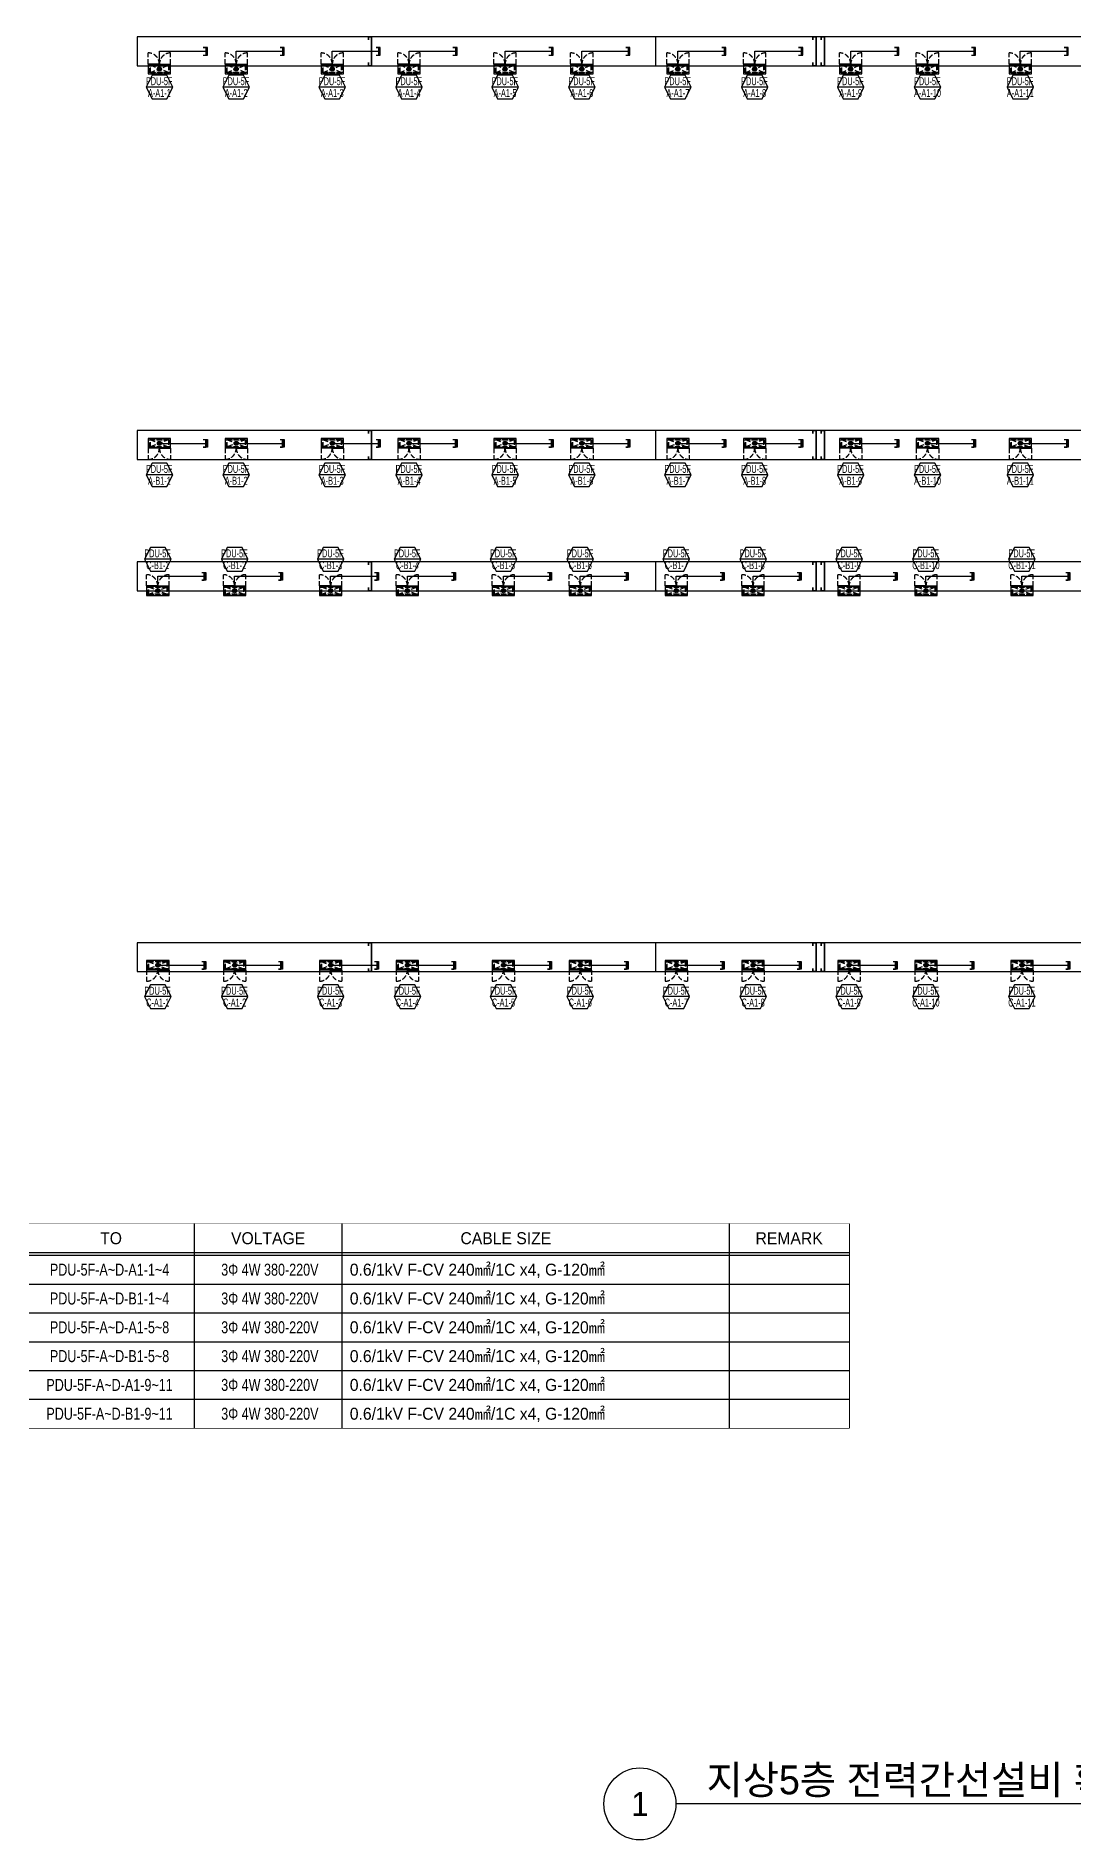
# Model space of a CAD drawing. Header units: millimetres. Extents: x 33932 to 374132, y 182625 to 847314.
# Drawn here: x 277446 to 309875, y 539025 to 595375 of the extents above; entities that cross this region are included whole.
import ezdxf
from ezdxf.enums import TextEntityAlignment as Align

# ---------------------------------------------------------------- set-up
doc = ezdxf.new("R2010")
doc.units = ezdxf.units.MM
doc.header["$LTSCALE"] = 150
doc.linetypes.add('LH2', pattern=[2.85, 2, -0.85])
for name, color, linetype in [('------00 Switch Gear_Number', 1, 'Continuous'), ('------01 Distribution Panel_PDU_A', 3, 'Continuous'), ('------01 Distribution Panel_PDU_B', 1, 'Continuous'), ('-----00 LV_CABLE', 3, 'Continuous'), ('-----26 Electrical Cable Tray_HV_발전기 B', 103, 'Continuous'), ('-----26 Electrical Cable Tray_LV_STSPDU_A', 181, 'Continuous'), ('-----26 Electrical Cable Tray_LV_STSPDU_B', 41, 'Continuous'), ('-----29 Cable Schedule', 1, 'Continuous'), ('-----30 Text', 2, 'Continuous'), ('-----41 Drawing Title', 2, 'Continuous')]:
    doc.layers.add(name, color=color, linetype=linetype)
doc.styles.add('ELEC', font='')
doc.styles.get('ELEC').set_extended_font_data('Dotum')

# ---------------------------------------------------------------- blocks, each defined once
blk = doc.blocks.new('A$C9a0ab699')
h = blk.add_hatch(color=0)
edge = h.paths.add_edge_path()
edge.add_arc((64, 64), 64, 720, 1080, ccw=False)
at = {"color": 0}
blk.add_circle((64, 64), 64, dxfattribs=at)
blk = doc.blocks.new('O08')
blk.add_hatch(color=0).paths.add_polyline_path([(120, 51), (-120, 51), (-120, 0), (120, 0)])
at = {"color": 0}
blk.add_lwpolyline([(120, 127.5), (120, 0), (-120, 0), (-120, 127.5), (-120, 51), (120, 51)], dxfattribs=at)
blk = doc.blocks.new('PDU_400AF_1')
at = {"color": 8, "linetype": 'LH2', "ltscale": 0.5}
for p, q in [((-350, 300), (-350, 649)), ((350, 300), (350, 649)), ((280, 40), (-280, 260)), ((-280, 40), (280, 260)), ((-1, 275), (19, 275))]:
    blk.add_line(p, q, dxfattribs=at)
for p, q in [((-1, 300), (-350, 300)), ((-350, 300), (-350, 0)), ((-1, 276), (-350, 276)), ((-350, 0), (350, 0)), ((-1, 300), (-1, 276)), ((1, 300), (350, 300)), ((1, 300), (1, 276)), ((1, 276), (350, 276)), ((350, 0), (350, 300))]:
    blk.add_line(p, q)
for points in [[(-300, 275), (300, 275), (300, 25), (-300, 25)], [(-280, 260), (280, 260), (280, 40), (-280, 40)]]:
    blk.add_lwpolyline(points, close=True, dxfattribs=at)
for centre, radius in [((-290, 267.5), 3), ((-290, 32.5), 3), ((-290, 267.5), 2), ((-290, 32.5), 2), ((-10, 267.5), 3), ((-10, 32.5), 3), ((-10, 267.5), 2), ((-10, 32.5), 2), ((10, 267.5), 3), ((10, 32.5), 3), ((10, 267.5), 2), ((10, 32.5), 2), ((290, 267.5), 3), ((290, 32.5), 3), ((290, 267.5), 2), ((290, 32.5), 2)]:
    blk.add_circle(centre, radius, dxfattribs=at)
for centre, start, end in [((-350, 300), 0, 90), ((350, 300), 90, 180)]:
    blk.add_arc(centre, 349, start, end, dxfattribs=at)
at = {"color": 8, "linetype": 'LH2', "ltscale": 0.5, "style": 'ELEC'}
blk.add_text('PDU 400AF/400AT', height=50, dxfattribs=at).set_placement((-10.6, 38.6), align=Align.MIDDLE)

msp = doc.modelspace()

# ---------------------------------------------------------------- linework, layer by layer
at = {"layer": '------00 Switch Gear_Number', "color": 1, "lineweight": -2, "elevation": 0}
for points in [[(281715, 593781), (280885, 593781), (281069, 593413), (281531, 593413), (281715, 593781), (281531, 594150), (281069, 594150), (280885, 593781)], [(284115, 593781), (283285, 593781), (283469, 593413), (283931, 593413), (284115, 593781), (283931, 594150), (283469, 594150), (283285, 593781)], [(287115, 593781), (286285, 593781), (286469, 593413), (286931, 593413), (287115, 593781), (286931, 594150), (286469, 594150), (286285, 593781)], [(289515, 593781), (288685, 593781), (288869, 593413), (289331, 593413), (289515, 593781), (289331, 594150), (288869, 594150), (288685, 593781)], [(292515, 593781), (291685, 593781), (291869, 593413), (292331, 593413), (292515, 593781), (292331, 594150), (291869, 594150), (291685, 593781)], [(294915, 593781), (294085, 593781), (294269, 593413), (294731, 593413), (294915, 593781), (294731, 594150), (294269, 594150), (294085, 593781)], [(297915, 593781), (297085, 593781), (297269, 593413), (297731, 593413), (297915, 593781), (297731, 594150), (297269, 594150), (297085, 593781)], [(300315, 593781), (299485, 593781), (299669, 593413), (300131, 593413), (300315, 593781), (300131, 594150), (299669, 594150), (299485, 593781)], [(303315, 593781), (302485, 593781), (302669, 593413), (303131, 593413), (303315, 593781), (303131, 594150), (302669, 594150), (302485, 593781)], [(305715, 593781), (304885, 593781), (305069, 593413), (305531, 593413), (305715, 593781), (305531, 594150), (305069, 594150), (304885, 593781)], [(308615, 593781), (307785, 593781), (307969, 593413), (308431, 593413), (308615, 593781), (308431, 594150), (307969, 594150), (307785, 593781)], [(281715, 581669), (280885, 581669), (281069, 581300), (281531, 581300), (281715, 581669), (281531, 582037), (281069, 582037), (280885, 581669)], [(284115, 581669), (283285, 581669), (283469, 581300), (283931, 581300), (284115, 581669), (283931, 582037), (283469, 582037), (283285, 581669)], [(287115, 581669), (286285, 581669), (286469, 581300), (286931, 581300), (287115, 581669), (286931, 582037), (286469, 582037), (286285, 581669)], [(289515, 581669), (288685, 581669), (288869, 581300), (289331, 581300), (289515, 581669), (289331, 582037), (288869, 582037), (288685, 581669)], [(292515, 581669), (291685, 581669), (291869, 581300), (292331, 581300), (292515, 581669), (292331, 582037), (291869, 582037), (291685, 581669)], [(294915, 581669), (294085, 581669), (294269, 581300), (294731, 581300), (294915, 581669), (294731, 582037), (294269, 582037), (294085, 581669)], [(297915, 581669), (297085, 581669), (297269, 581300), (297731, 581300), (297915, 581669), (297731, 582037), (297269, 582037), (297085, 581669)], [(300315, 581669), (299485, 581669), (299669, 581300), (300131, 581300), (300315, 581669), (300131, 582037), (299669, 582037), (299485, 581669)], [(303315, 581669), (302485, 581669), (302669, 581300), (303131, 581300), (303315, 581669), (303131, 582037), (302669, 582037), (302485, 581669)], [(305715, 581669), (304885, 581669), (305069, 581300), (305531, 581300), (305715, 581669), (305531, 582037), (305069, 582037), (304885, 581669)], [(308615, 581669), (307785, 581669), (307969, 581300), (308431, 581300), (308615, 581669), (308431, 582037), (307969, 582037), (307785, 581669)], [(281665, 579031), (280835, 579031), (281019, 578663), (281481, 578663), (281665, 579031), (281481, 579400), (281019, 579400), (280835, 579031)], [(284065, 579031), (283235, 579031), (283419, 578663), (283881, 578663), (284065, 579031), (283881, 579400), (283419, 579400), (283235, 579031)], [(287065, 579031), (286235, 579031), (286419, 578663), (286881, 578663), (287065, 579031), (286881, 579400), (286419, 579400), (286235, 579031)], [(289465, 579031), (288635, 579031), (288819, 578663), (289281, 578663), (289465, 579031), (289281, 579400), (288819, 579400), (288635, 579031)], [(292465, 579031), (291635, 579031), (291819, 578663), (292281, 578663), (292465, 579031), (292281, 579400), (291819, 579400), (291635, 579031)], [(294865, 579031), (294035, 579031), (294219, 578663), (294681, 578663), (294865, 579031), (294681, 579400), (294219, 579400), (294035, 579031)], [(297865, 579031), (297035, 579031), (297219, 578663), (297681, 578663), (297865, 579031), (297681, 579400), (297219, 579400), (297035, 579031)], [(300265, 579031), (299435, 579031), (299619, 578663), (300081, 578663), (300265, 579031), (300081, 579400), (299619, 579400), (299435, 579031)], [(303265, 579031), (302435, 579031), (302619, 578663), (303081, 578663), (303265, 579031), (303081, 579400), (302619, 579400), (302435, 579031)], [(305665, 579031), (304835, 579031), (305019, 578663), (305481, 578663), (305665, 579031), (305481, 579400), (305019, 579400), (304835, 579031)], [(308665, 579031), (307835, 579031), (308019, 578663), (308481, 578663), (308665, 579031), (308481, 579400), (308019, 579400), (307835, 579031)], [(281665, 565369), (280835, 565369), (281019, 565000), (281481, 565000), (281665, 565369), (281481, 565737), (281019, 565737), (280835, 565369)], [(284065, 565369), (283235, 565369), (283419, 565000), (283881, 565000), (284065, 565369), (283881, 565737), (283419, 565737), (283235, 565369)], [(287065, 565369), (286235, 565369), (286419, 565000), (286881, 565000), (287065, 565369), (286881, 565737), (286419, 565737), (286235, 565369)], [(289465, 565369), (288635, 565369), (288819, 565000), (289281, 565000), (289465, 565369), (289281, 565737), (288819, 565737), (288635, 565369)], [(292465, 565369), (291635, 565369), (291819, 565000), (292281, 565000), (292465, 565369), (292281, 565737), (291819, 565737), (291635, 565369)], [(294865, 565369), (294035, 565369), (294219, 565000), (294681, 565000), (294865, 565369), (294681, 565737), (294219, 565737), (294035, 565369)], [(297865, 565369), (297035, 565369), (297219, 565000), (297681, 565000), (297865, 565369), (297681, 565737), (297219, 565737), (297035, 565369)], [(300265, 565369), (299435, 565369), (299619, 565000), (300081, 565000), (300265, 565369), (300081, 565737), (299619, 565737), (299435, 565369)], [(303265, 565369), (302435, 565369), (302619, 565000), (303081, 565000), (303265, 565369), (303081, 565737), (302619, 565737), (302435, 565369)], [(305665, 565369), (304835, 565369), (305019, 565000), (305481, 565000), (305665, 565369), (305481, 565737), (305019, 565737), (304835, 565369)], [(308665, 565369), (307835, 565369), (308019, 565000), (308481, 565000), (308665, 565369), (308481, 565737), (308019, 565737), (307835, 565369)]]:
    msp.add_lwpolyline(points, dxfattribs=at)
at = {"layer": '-----00 LV_CABLE', "elevation": 0}
for points in [[(281300, 594350), (281300, 594900), (282800, 594900)], [(283700, 594350), (283700, 594900), (285200, 594900)], [(286700, 594350), (286700, 594900), (288200, 594900)], [(289100, 594350), (289100, 594900), (290600, 594900)], [(292100, 594350), (292100, 594900), (293600, 594900)], [(294500, 594350), (294500, 594900), (296000, 594900)], [(297500, 594350), (297500, 594900), (299000, 594900)], [(299900, 594350), (299900, 594900), (301400, 594900)], [(302900, 594350), (302900, 594900), (304400, 594900)], [(305300, 594350), (305300, 594900), (306800, 594900)], [(308200, 594350), (308200, 594900), (309700, 594900)], [(281250, 566350), (282750, 566350)], [(283650, 566350), (285150, 566350)], [(286650, 566350), (288150, 566350)], [(289050, 566350), (290550, 566350)], [(292050, 566350), (293550, 566350)], [(294450, 566350), (295950, 566350)], [(297450, 566350), (298950, 566350)], [(299850, 566350), (301350, 566350)], [(302850, 566350), (304350, 566350)], [(305250, 566350), (306750, 566350)], [(308250, 566350), (309750, 566350)]]:
    msp.add_lwpolyline(points, dxfattribs=at)
at = {"layer": '-----00 LV_CABLE', "color": 1, "elevation": 0}
for points in [[(281300, 582650), (282800, 582650)], [(283700, 582650), (285200, 582650)], [(286700, 582650), (288200, 582650)], [(289100, 582650), (290600, 582650)], [(292100, 582650), (293600, 582650)], [(294500, 582650), (296000, 582650)], [(297500, 582650), (299000, 582650)], [(299900, 582650), (301400, 582650)], [(302900, 582650), (304400, 582650)], [(305300, 582650), (306800, 582650)], [(308200, 582650), (309700, 582650)], [(281250, 578050), (281250, 578500), (282750, 578500)], [(283650, 578050), (283650, 578500), (285150, 578500)], [(286650, 578050), (286650, 578500), (288150, 578500)], [(289050, 578050), (289050, 578500), (290550, 578500)], [(292050, 578050), (292050, 578500), (293550, 578500)], [(294450, 578050), (294450, 578500), (295950, 578500)], [(297450, 578050), (297450, 578500), (298950, 578500)], [(299850, 578050), (299850, 578500), (301350, 578500)], [(302850, 578050), (302850, 578500), (304350, 578500)], [(305250, 578050), (305250, 578500), (306750, 578500)], [(308250, 578050), (308250, 578500), (309750, 578500)]]:
    msp.add_lwpolyline(points, dxfattribs=at)
at = {"layer": '-----26 Electrical Cable Tray_LV_STSPDU_A', "elevation": 0}
for points in [[(280600, 583050), (280600, 582150), (342653, 582150), (342653, 583050)], [(296800, 583050), (296800, 582150), (342653, 582150), (342653, 583050)], [(280600, 578950), (280600, 578050), (340830, 578050), (340830, 578950)], [(296800, 578950), (296800, 578050), (340830, 578050), (340830, 578950)]]:
    msp.add_lwpolyline(points, close=True, dxfattribs=at)
at = {"layer": '-----26 Electrical Cable Tray_LV_STSPDU_A', "ltscale": 7.5, "const_width": 50, "elevation": 0}
for points in [[(287830, 582950), (287830, 583050), (287930, 583050), (287930, 582150), (287830, 582150), (287830, 582250)], [(301719, 582950), (301719, 583050), (301819, 583050), (301819, 582150), (301719, 582150), (301719, 582250)], [(301979, 582950), (301979, 583050), (302079, 583050), (302079, 582150), (301979, 582150), (301979, 582250)], [(287830, 578850), (287830, 578950), (287930, 578950), (287930, 578050), (287830, 578050), (287830, 578150)], [(301719, 578850), (301719, 578950), (301819, 578950), (301819, 578050), (301719, 578050), (301719, 578150)], [(301979, 578850), (301979, 578950), (302079, 578950), (302079, 578050), (301979, 578050), (301979, 578150)]]:
    msp.add_lwpolyline(points, dxfattribs=at)
at = {"layer": '-----26 Electrical Cable Tray_LV_STSPDU_B', "elevation": 0}
for points in [[(280600, 595350), (280600, 594450), (343750, 594450), (343750, 595350)], [(296800, 595350), (296800, 594450), (343750, 594450), (343750, 595350)], [(280600, 567050), (280600, 566150), (343753, 566150), (343753, 567050)], [(296800, 567050), (296800, 566150), (343753, 566150), (343753, 567050)]]:
    msp.add_lwpolyline(points, close=True, dxfattribs=at)
at = {"layer": '-----26 Electrical Cable Tray_LV_STSPDU_B', "ltscale": 7.5, "const_width": 50, "elevation": 0}
for points in [[(287830, 595250), (287830, 595350), (287930, 595350), (287930, 594450), (287830, 594450), (287830, 594550)], [(301719, 595250), (301719, 595350), (301819, 595350), (301819, 594450), (301719, 594450), (301719, 594550)], [(301979, 595250), (301979, 595350), (302079, 595350), (302079, 594450), (301979, 594450), (301979, 594550)], [(287830, 566950), (287830, 567050), (287930, 567050), (287930, 566150), (287830, 566150), (287830, 566250)], [(301719, 566950), (301719, 567050), (301819, 567050), (301819, 566150), (301719, 566150), (301719, 566250)], [(301979, 566950), (301979, 567050), (302079, 567050), (302079, 566150), (301979, 566150), (301979, 566250)]]:
    msp.add_lwpolyline(points, dxfattribs=at)
at = {"layer": '-----29 Cable Schedule', "color": 3}
msp.add_lwpolyline([(268590, 558272), (302851, 558272), (302851, 551889), (268590, 551889)], close=True, dxfattribs=at)
at = {"layer": '-----41 Drawing Title', "color": 7}
msp.add_line((321461, 540150), (297439, 540150), dxfattribs=at)
msp.add_circle((296314, 540150), 1125, dxfattribs=at)

# ---------------------------------------------------------------- block references
at = {"layer": '------01 Distribution Panel_PDU_A'}
for p in [(281300, 594200), (283700, 594200), (286700, 594200), (289100, 594200), (292100, 594200), (294500, 594200), (297500, 594200), (299900, 594200), (302900, 594200), (305300, 594200), (308200, 594200)]:
    msp.add_blockref('PDU_400AF_1', p, dxfattribs=at)
at = {"layer": '------01 Distribution Panel_PDU_A', "rotation": 180}
for p in [(281250, 566500), (283650, 566500), (286650, 566500), (289050, 566500), (292050, 566500), (294450, 566500), (297450, 566500), (299850, 566500), (302850, 566500), (305250, 566500), (308250, 566500)]:
    msp.add_blockref('PDU_400AF_1', p, dxfattribs=at)
at = {"layer": '------01 Distribution Panel_PDU_B', "rotation": 180}
for p in [(281300, 582800), (283700, 582800), (286700, 582800), (289100, 582800), (292100, 582800), (294500, 582800), (297500, 582800), (299900, 582800), (302900, 582800), (305300, 582800), (308200, 582800)]:
    msp.add_blockref('PDU_400AF_1', p, dxfattribs=at)
at = {"layer": '------01 Distribution Panel_PDU_B'}
for p in [(281250, 577900), (283650, 577900), (286650, 577900), (289050, 577900), (292050, 577900), (294450, 577900), (297450, 577900), (299850, 577900), (302850, 577900), (305250, 577900), (308250, 577900)]:
    msp.add_blockref('PDU_400AF_1', p, dxfattribs=at)
at = {"layer": '-----00 LV_CABLE', "xscale": -1, "rotation": 90}
for p in [(282800, 594900), (285200, 594900), (288200, 594900), (290600, 594900), (293600, 594900), (296000, 594900), (299000, 594900), (301400, 594900), (304400, 594900), (306800, 594900), (309700, 594900)]:
    msp.add_blockref('O08', p, dxfattribs=at)
at = {"layer": '-----00 LV_CABLE'}
for name, p, rotation in [('A$C9a0ab699', (281364, 594414), 180), ('A$C9a0ab699', (283764, 594414), 180), ('A$C9a0ab699', (286764, 594414), 180), ('A$C9a0ab699', (289164, 594414), 180), ('A$C9a0ab699', (292164, 594414), 180), ('A$C9a0ab699', (294564, 594414), 180), ('A$C9a0ab699', (297564, 594414), 180), ('A$C9a0ab699', (299964, 594414), 180), ('A$C9a0ab699', (302964, 594414), 180), ('A$C9a0ab699', (305364, 594414), 180), ('A$C9a0ab699', (308264, 594414), 180), ('A$C9a0ab699', (281314, 566414), 180), ('O08', (282750, 566350), 89.99999999999999), ('A$C9a0ab699', (283714, 566414), 180), ('O08', (285150, 566350), 89.99999999999999), ('A$C9a0ab699', (286714, 566414), 180), ('O08', (288150, 566350), 89.99999999999999), ('A$C9a0ab699', (289114, 566414), 180), ('O08', (290550, 566350), 89.99999999999999), ('A$C9a0ab699', (292114, 566414), 180), ('O08', (293550, 566350), 89.99999999999999), ('A$C9a0ab699', (294514, 566414), 180), ('O08', (295950, 566350), 89.99999999999999), ('A$C9a0ab699', (297514, 566414), 180), ('O08', (298950, 566350), 89.99999999999999), ('A$C9a0ab699', (299914, 566414), 180), ('O08', (301350, 566350), 89.99999999999999), ('A$C9a0ab699', (302914, 566414), 180), ('O08', (304350, 566350), 89.99999999999999), ('A$C9a0ab699', (305314, 566414), 180), ('O08', (306750, 566350), 89.99999999999999), ('A$C9a0ab699', (308314, 566414), 180), ('O08', (309750, 566350), 89.99999999999999)]:
    msp.add_blockref(name, p, dxfattribs=dict(at, rotation=rotation))
at = {"layer": '-----00 LV_CABLE', "color": 1}
for name, p, rotation in [('A$C9a0ab699', (281364, 582714), 180), ('O08', (282800, 582650), 89.99999999999999), ('A$C9a0ab699', (283764, 582714), 180), ('O08', (285200, 582650), 89.99999999999999), ('A$C9a0ab699', (286764, 582714), 180), ('O08', (288200, 582650), 89.99999999999999), ('A$C9a0ab699', (289164, 582714), 180), ('O08', (290600, 582650), 89.99999999999999), ('A$C9a0ab699', (292164, 582714), 180), ('O08', (293600, 582650), 89.99999999999999), ('A$C9a0ab699', (294564, 582714), 180), ('O08', (296000, 582650), 89.99999999999999), ('A$C9a0ab699', (297564, 582714), 180), ('O08', (299000, 582650), 89.99999999999999), ('A$C9a0ab699', (299964, 582714), 180), ('O08', (301400, 582650), 89.99999999999999), ('A$C9a0ab699', (302964, 582714), 180), ('O08', (304400, 582650), 89.99999999999999), ('A$C9a0ab699', (305364, 582714), 180), ('O08', (306800, 582650), 89.99999999999999), ('A$C9a0ab699', (308264, 582714), 180), ('O08', (309700, 582650), 89.99999999999999), ('O08', (282750, 578500), 89.99999999999999), ('O08', (285150, 578500), 89.99999999999999), ('O08', (288150, 578500), 89.99999999999999), ('O08', (290550, 578500), 89.99999999999999), ('O08', (293550, 578500), 89.99999999999999), ('O08', (295950, 578500), 89.99999999999999), ('O08', (298950, 578500), 89.99999999999999), ('O08', (301350, 578500), 89.99999999999999), ('O08', (304350, 578500), 89.99999999999999), ('O08', (306750, 578500), 89.99999999999999), ('O08', (309750, 578500), 89.99999999999999), ('A$C9a0ab699', (281314, 578114), 180), ('A$C9a0ab699', (283714, 578114), 180), ('A$C9a0ab699', (286714, 578114), 180), ('A$C9a0ab699', (289114, 578114), 180), ('A$C9a0ab699', (292114, 578114), 180), ('A$C9a0ab699', (294514, 578114), 180), ('A$C9a0ab699', (297514, 578114), 180), ('A$C9a0ab699', (299914, 578114), 180), ('A$C9a0ab699', (302914, 578114), 180), ('A$C9a0ab699', (305314, 578114), 180), ('A$C9a0ab699', (308314, 578114), 180)]:
    msp.add_blockref(name, p, dxfattribs=dict(at, rotation=rotation))

# ---------------------------------------------------------------- texts
at = {"layer": '------00 Switch Gear_Number', "color": 2, "lineweight": -2, "style": 'ELEC', "width": 0.6}
for s, p in [('PDU-5F', (281292, 593966)), ('PDU-5F', (283692, 593966)), ('PDU-5F', (286692, 593966)), ('PDU-5F', (289092, 593966)), ('PDU-5F', (292092, 593966)), ('PDU-5F', (294492, 593966)), ('PDU-5F', (297492, 593966)), ('PDU-5F', (299892, 593966)), ('PDU-5F', (302892, 593966)), ('PDU-5F', (305292, 593966)), ('PDU-5F', (308192, 593966)), ('A-A1-1', (281300, 593597)), ('A-A1-2', (283700, 593597)), ('A-A1-3', (286700, 593597)), ('A-A1-4', (289100, 593597)), ('A-A1-5', (292100, 593597)), ('A-A1-6', (294500, 593597)), ('A-A1-7', (297500, 593597)), ('A-A1-8', (299900, 593597)), ('A-A1-9', (302900, 593597)), ('A-A1-10', (305300, 593597)), ('A-A1-11', (308200, 593597)), ('PDU-5F', (281292, 581853)), ('A-B1-1', (281300, 581484)), ('PDU-5F', (283692, 581853)), ('A-B1-2', (283700, 581484)), ('PDU-5F', (286692, 581853)), ('A-B1-3', (286700, 581484)), ('PDU-5F', (289092, 581853)), ('A-B1-4', (289100, 581484)), ('PDU-5F', (292092, 581853)), ('A-B1-5', (292100, 581484)), ('PDU-5F', (294492, 581853)), ('A-B1-6', (294500, 581484)), ('PDU-5F', (297492, 581853)), ('A-B1-7', (297500, 581484)), ('PDU-5F', (299892, 581853)), ('A-B1-8', (299900, 581484)), ('PDU-5F', (302892, 581853)), ('A-B1-9', (302900, 581484)), ('A-B1-10', (305300, 581484)), ('PDU-5F', (305292, 581853)), ('A-B1-11', (308200, 581484)), ('PDU-5F', (308192, 581853)), ('PDU-5F', (281242, 579216)), ('PDU-5F', (283642, 579216)), ('PDU-5F', (286642, 579216)), ('PDU-5F', (289042, 579216)), ('PDU-5F', (292042, 579216)), ('PDU-5F', (294442, 579216)), ('PDU-5F', (297442, 579216)), ('PDU-5F', (299842, 579216)), ('PDU-5F', (302842, 579216)), ('PDU-5F', (305242, 579216)), ('PDU-5F', (308242, 579216)), ('C-B1-1', (281250, 578847)), ('C-B1-2', (283650, 578847)), ('C-B1-3', (286650, 578847)), ('C-B1-4', (289050, 578847)), ('C-B1-5', (292050, 578847)), ('C-B1-6', (294450, 578847)), ('C-B1-7', (297450, 578847)), ('C-B1-8', (299850, 578847)), ('C-B1-9', (302850, 578847)), ('C-B1-10', (305250, 578847)), ('C-B1-11', (308250, 578847)), ('PDU-5F', (281242, 565553)), ('C-A1-1', (281250, 565184)), ('PDU-5F', (283642, 565553)), ('C-A1-2', (283650, 565184)), ('PDU-5F', (286642, 565553)), ('C-A1-3', (286650, 565184)), ('PDU-5F', (289042, 565553)), ('C-A1-4', (289050, 565184)), ('PDU-5F', (292042, 565553)), ('C-A1-5', (292050, 565184)), ('PDU-5F', (294442, 565553)), ('C-A1-6', (294450, 565184)), ('PDU-5F', (297442, 565553)), ('C-A1-7', (297450, 565184)), ('PDU-5F', (299842, 565553)), ('C-A1-8', (299850, 565184)), ('PDU-5F', (302842, 565553)), ('C-A1-9', (302850, 565184)), ('C-A1-10', (305250, 565184)), ('PDU-5F', (305242, 565553)), ('C-A1-11', (308250, 565184)), ('PDU-5F', (308242, 565553))]:
    msp.add_text(s, height=250, dxfattribs=at).set_placement(p, align=Align.MIDDLE_CENTER)
at = {"layer": '-----41 Drawing Title', "color": 2, "style": 'ELEC'}
msp.add_text('지상5층 전력간선설비 확대 평면도(LV)', height=900, dxfattribs=at).set_placement((298398, 540450))
at = {"layer": '-----41 Drawing Title', "color": 7, "style": 'ELEC'}
msp.add_text('1', height=750, dxfattribs=at).set_placement((296314, 540150), align=Align.MIDDLE)

# ---------------------------------------------------------------- next in the draw order: wipeouts: each hides what was drawn before it
at = {"color": 3}
msp.add_wipeout([(268590, 558272), (302851, 558272), (302851, 551889), (268590, 551889)], dxfattribs=at).dxf.layer = '-----26 Electrical Cable Tray_HV_발전기 B'

# ---------------------------------------------------------------- next in the draw order: linework, layer by layer
at = {"layer": '-----29 Cable Schedule'}
for p, q in [((282391, 558272), (282391, 557289)), ((287005, 558272), (287005, 557289)), ((299101, 558272), (299101, 557289))]:
    msp.add_line(p, q, dxfattribs=at)
at = {"layer": '-----29 Cable Schedule', "color": 3}
for p, q in [((268590, 557372), (302851, 557372)), ((268590, 557289), (302851, 557289))]:
    msp.add_line(p, q, dxfattribs=at)
at = {"layer": '-----29 Cable Schedule', "color": 1}
for p, q in [((282391, 557289), (282391, 551889)), ((287005, 557289), (287005, 551889)), ((299101, 557289), (299101, 551889)), ((268590, 556389), (302851, 556389)), ((268590, 555489), (302851, 555489)), ((268590, 554589), (302851, 554589)), ((268590, 553689), (302851, 553689)), ((268590, 552789), (302851, 552789))]:
    msp.add_line(p, q, dxfattribs=at)

# ---------------------------------------------------------------- next in the draw order: texts
at = {"layer": '-----30 Text', "style": 'ELEC'}
for s, p in [('TO', (279789, 557822)), ('VOLTAGE', (284696, 557822)), ('CABLE SIZE', (292124, 557822)), ('REMARK', (300976, 557822))]:
    msp.add_text(s, height=375, dxfattribs=at).set_placement(p, align=Align.MIDDLE_CENTER)
at = {"layer": '-----30 Text', "style": 'ELEC', "width": 0.8}
for s, p in [('PDU-5F-A~D-A1-1~4', (279742, 556839)), ('3Φ 4W 380-220V', (284751, 556839)), ('PDU-5F-A~D-B1-1~4', (279742, 555939)), ('3Φ 4W 380-220V', (284751, 555939)), ('PDU-5F-A~D-A1-5~8', (279742, 555039)), ('3Φ 4W 380-220V', (284751, 555039)), ('PDU-5F-A~D-B1-5~8', (279742, 554139)), ('3Φ 4W 380-220V', (284751, 554139)), ('PDU-5F-A~D-A1-9~11', (279742, 553239)), ('3Φ 4W 380-220V', (284751, 553239)), ('PDU-5F-A~D-B1-9~11', (279742, 552339)), ('3Φ 4W 380-220V', (284751, 552339))]:
    msp.add_text(s, height=375, dxfattribs=at).set_placement(p, align=Align.MIDDLE_CENTER)
at = {"layer": '-----30 Text', "style": 'ELEC'}
for p in [(287249, 556839), (287249, 555939), (287249, 555039), (287249, 554139), (287249, 553239), (287249, 552339)]:
    msp.add_text('0.6/1kV F-CV 240㎟/1C x4, G-120㎟', height=375, dxfattribs=at).set_placement(p, align=Align.MIDDLE_LEFT)

doc.saveas('drawing.dxf')
